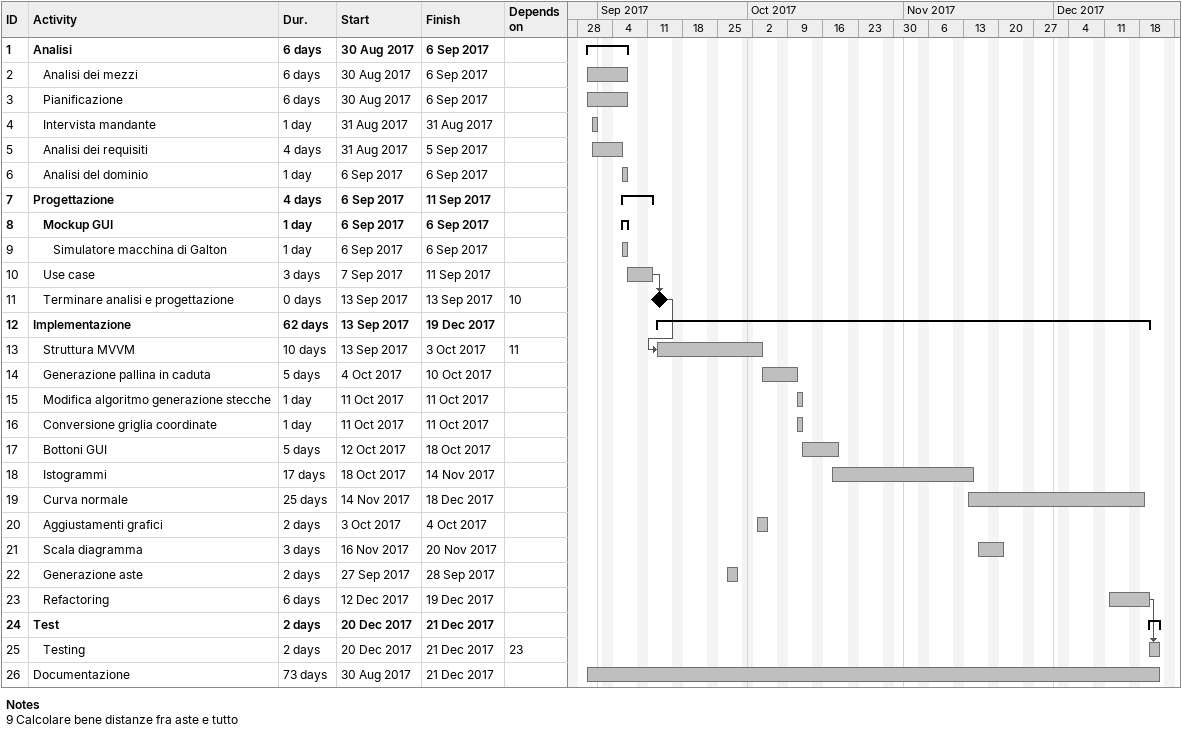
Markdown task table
| ID | Level | Task | Duration | Start | Finish | Predecessors |
|---|---|---|---|---|---|---|
| 1 | 1 | **Analisi** | 6d | 2017-08-30 | 2017-09-06 |  |
| 2 | 2 | Analisi dei mezzi | 6d | 2017-08-30 | 2017-09-06 |  |
| 3 | 2 | Pianificazione | 6d | 2017-08-30 | 2017-09-06 |  |
| 4 | 2 | Intervista mandante | 1d | 2017-08-31 | 2017-08-31 |  |
| 5 | 2 | Analisi dei requisiti | 4d | 2017-08-31 | 2017-09-05 |  |
| 6 | 2 | Analisi del dominio | 1d | 2017-09-06 | 2017-09-06 |  |
| 7 | 1 | **Progettazione** | 4d | 2017-09-06 | 2017-09-11 |  |
| 8 | 2 | **Mockup GUI** | 1d | 2017-09-06 | 2017-09-06 |  |
| 9 | 3 | Simulatore macchina di Galton | 1d | 2017-09-06 | 2017-09-06 |  |
| 10 | 2 | Use case | 3d | 2017-09-07 | 2017-09-11 |  |
| 11 | 2 | Terminare analisi e progettazione | 0d | 2017-09-13 | 2017-09-13 | 10 |
| 12 | 1 | **Implementazione** | 62d | 2017-09-13 | 2017-12-19 |  |
| 13 | 2 | Struttura MVVM | 10d | 2017-09-13 | 2017-10-03 | 11 |
| 14 | 2 | Generazione pallina in caduta | 5d | 2017-10-04 | 2017-10-10 |  |
| 15 | 2 | Modifica algoritmo generazione stecche | 1d | 2017-10-11 | 2017-10-11 |  |
| 16 | 2 | Conversione griglia coordinate | 1d | 2017-10-11 | 2017-10-11 |  |
| 17 | 2 | Bottoni GUI | 5d | 2017-10-12 | 2017-10-18 |  |
| 18 | 2 | Istogrammi | 17d | 2017-10-18 | 2017-11-14 |  |
| 19 | 2 | Curva normale | 25d | 2017-11-14 | 2017-12-18 |  |
| 20 | 2 | Aggiustamenti grafici | 2d | 2017-10-03 | 2017-10-04 |  |
| 21 | 2 | Scala diagramma | 3d | 2017-11-16 | 2017-11-20 |  |
| 22 | 2 | Generazione aste | 2d | 2017-09-27 | 2017-09-28 |  |
| 23 | 2 | Refactoring | 6d | 2017-12-12 | 2017-12-19 |  |
| 24 | 1 | **Test** | 2d | 2017-12-20 | 2017-12-21 |  |
| 25 | 2 | Testing | 2d | 2017-12-20 | 2017-12-21 | 23 |
| 26 | 1 | Documentazione | 73d | 2017-08-30 | 2017-12-21 |  |

Notes
- 9: Calcolare bene distanze fra aste e tutto
